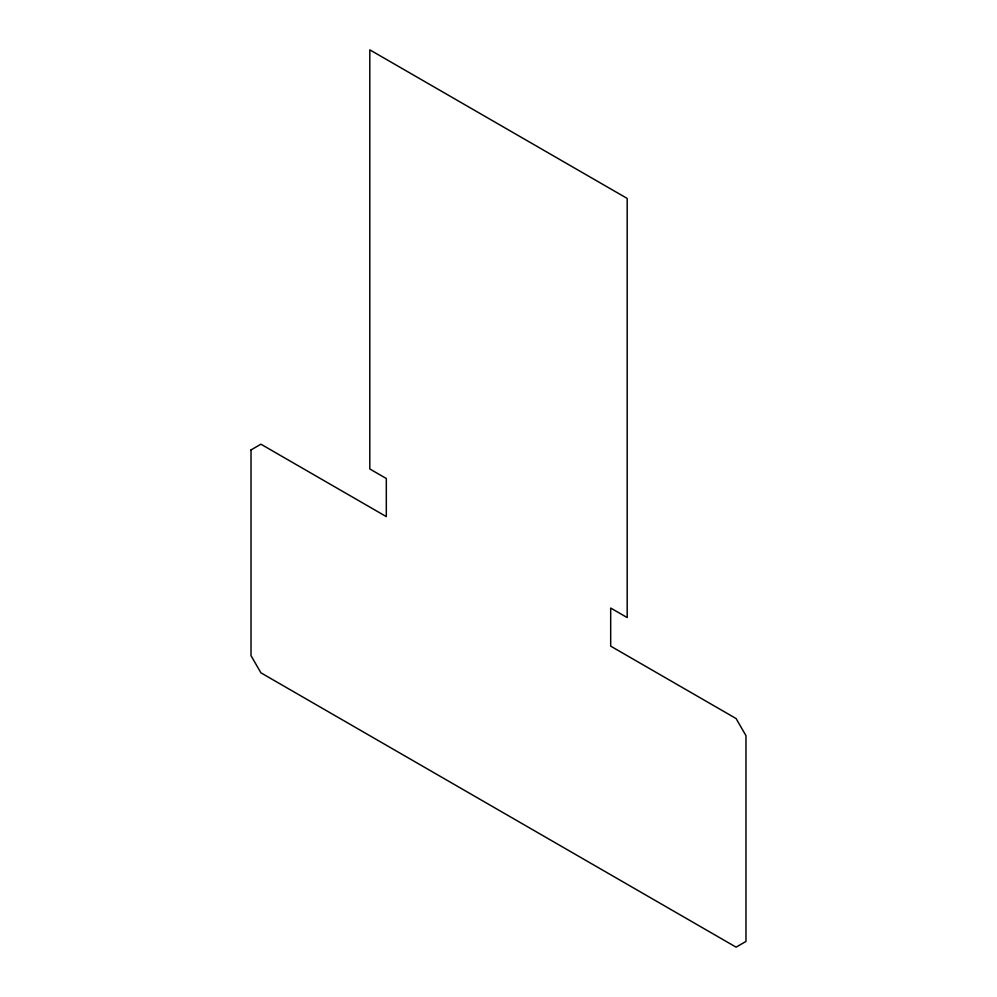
<?xml version="1.0" encoding="UTF-8"?>
<svg xmlns="http://www.w3.org/2000/svg" width="997" height="997" viewBox="0 0 997 997"><rect width="100%" height="100%" fill="white"/><g stroke="black" fill="none" stroke-linecap="round" stroke-linejoin="round"><path stroke-width="1.5" d="M251.02 449.921L251.02 655.677L260.915 672.825L736.085 947.15L745.98 941.43L745.98 735.686L736.085 718.538L610.687 646.143L610.687 608.045L627.188 617.567L627.188 198.44L369.812 49.85L369.812 468.976L386.313 478.498L386.313 516.596L260.915 444.201L251.02 449.921"/></g></svg>
